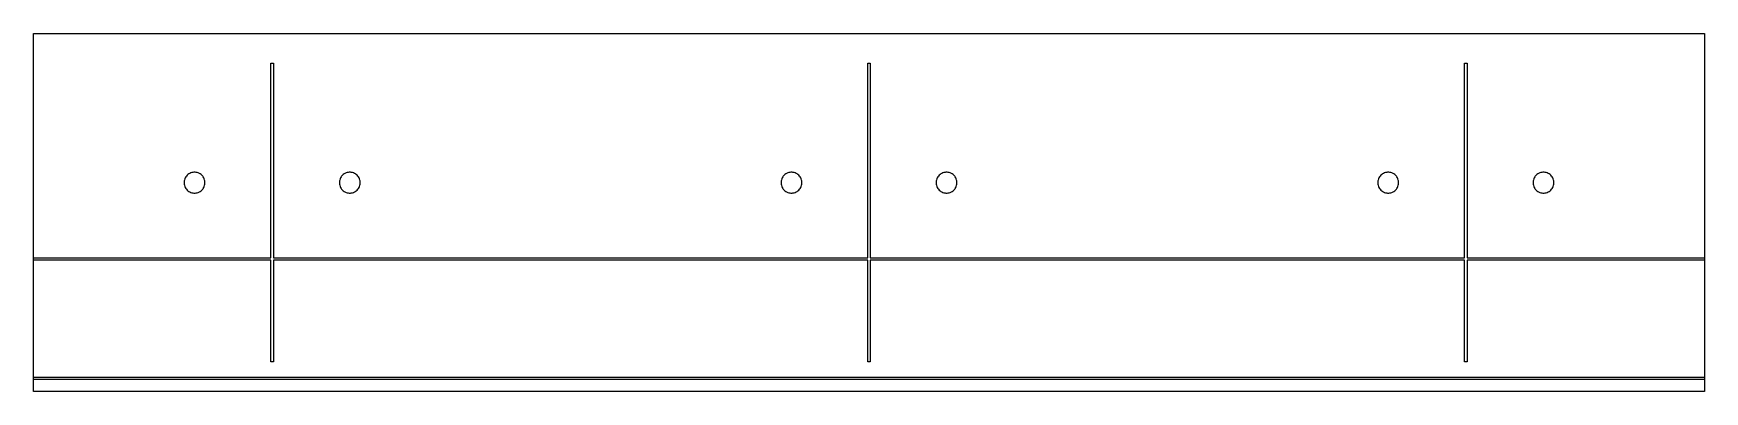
# Model space of a CAD drawing. Header units: millimetres. Extents: x 0 to 280, y 0 to 60.
import ezdxf

# ---------------------------------------------------------------- set-up
doc = ezdxf.new("R2010")
doc.units = ezdxf.units.MM
doc.layers.add('CUT', color=1, linetype='Continuous')
doc.layers.add('SCORE', color=3, linetype='Continuous')

msp = doc.modelspace()

# ---------------------------------------------------------------- linework, layer by layer
at = {"layer": 'CUT'}
for points in [[(0, 59.9607), (0.0035, 59.9965), (0.0393, 60), (279.9607, 60), (279.9965, 59.9965), (280, 59.9607), (280, 0.0393), (279.9965, 0.0035), (279.9607, 0), (0.0393, 0), (0.0035, 0.0035), (0, 0.0393)], [(27.6176, 36.6301), (27.4585, 36.6818), (27.2652, 36.7229), (27.0988, 36.7404), (26.9012, 36.7404), (26.7348, 36.7229), (26.5415, 36.6818), (26.3824, 36.6301), (26.2018, 36.5497), (26.057, 36.4661), (25.897, 36.3499), (25.7728, 36.238), (25.6405, 36.0911), (25.5422, 35.9558), (25.4433, 35.7846), (25.3753, 35.6318), (25.3142, 35.4438), (25.2795, 35.2802), (25.2588, 35.0836), (25.2588, 34.9164), (25.2795, 34.7198), (25.3142, 34.5562), (25.3753, 34.3682), (25.4433, 34.2154), (25.5422, 34.0442), (25.6405, 33.9089), (25.7728, 33.762), (25.897, 33.6501), (26.057, 33.5339), (26.2018, 33.4503), (26.3824, 33.3699), (26.5415, 33.3182), (26.7348, 33.2771), (26.9012, 33.2596), (27.0988, 33.2596), (27.2652, 33.2771), (27.4585, 33.3182), (27.6176, 33.3699), (27.7982, 33.4503), (27.943, 33.5339), (28.103, 33.6501), (28.2272, 33.762), (28.3595, 33.9089), (28.4578, 34.0442), (28.5567, 34.2154), (28.6247, 34.3682), (28.6858, 34.5562), (28.7205, 34.7198), (28.7412, 34.9164), (28.7412, 35.0836), (28.7205, 35.2802), (28.6858, 35.4438), (28.6247, 35.6318), (28.5567, 35.7846), (28.4578, 35.9558), (28.3595, 36.0911), (28.2272, 36.238), (28.103, 36.3499), (27.943, 36.4661), (27.7982, 36.5497)], [(53.943, 36.4661), (53.7982, 36.5497), (53.6176, 36.6301), (53.4585, 36.6818), (53.2652, 36.7229), (53.0988, 36.7404), (52.9012, 36.7404), (52.7348, 36.7229), (52.5415, 36.6818), (52.3824, 36.6301), (52.2018, 36.5497), (52.057, 36.4661), (51.897, 36.3499), (51.7728, 36.238), (51.6405, 36.0911), (51.5422, 35.9558), (51.4433, 35.7846), (51.3753, 35.6318), (51.3142, 35.4438), (51.2795, 35.2802), (51.2588, 35.0836), (51.2588, 34.9164), (51.2795, 34.7198), (51.3142, 34.5562), (51.3753, 34.3682), (51.4433, 34.2154), (51.5422, 34.0442), (51.6405, 33.9089), (51.7728, 33.762), (51.897, 33.6501), (52.057, 33.5339), (52.2018, 33.4503), (52.3824, 33.3699), (52.5415, 33.3182), (52.7348, 33.2771), (52.9012, 33.2596), (53.0988, 33.2596), (53.2652, 33.2771), (53.4585, 33.3182), (53.6176, 33.3699), (53.7982, 33.4503), (53.943, 33.5339), (54.103, 33.6501), (54.2272, 33.762), (54.3595, 33.9089), (54.4578, 34.0442), (54.5567, 34.2154), (54.6247, 34.3682), (54.6858, 34.5562), (54.7205, 34.7198), (54.7412, 34.9164), (54.7412, 35.0836), (54.7205, 35.2802), (54.6858, 35.4438), (54.6247, 35.6318), (54.5567, 35.7846), (54.4578, 35.9558), (54.3595, 36.0911), (54.2272, 36.238), (54.103, 36.3499)], [(128.2272, 36.238), (128.103, 36.3499), (127.943, 36.4661), (127.7982, 36.5497), (127.6176, 36.6301), (127.4585, 36.6818), (127.2652, 36.7229), (127.0988, 36.7404), (126.9012, 36.7404), (126.7348, 36.7229), (126.5415, 36.6818), (126.3824, 36.6301), (126.2018, 36.5497), (126.057, 36.4661), (125.897, 36.3499), (125.7728, 36.238), (125.6405, 36.0911), (125.5422, 35.9558), (125.4433, 35.7846), (125.3753, 35.6318), (125.3142, 35.4438), (125.2795, 35.2802), (125.2588, 35.0836), (125.2588, 34.9164), (125.2795, 34.7198), (125.3142, 34.5562), (125.3753, 34.3682), (125.4433, 34.2154), (125.5422, 34.0442), (125.6405, 33.9089), (125.7728, 33.762), (125.897, 33.6501), (126.057, 33.5339), (126.2018, 33.4503), (126.3824, 33.3699), (126.5415, 33.3182), (126.7348, 33.2771), (126.9012, 33.2596), (127.0988, 33.2596), (127.2652, 33.2771), (127.4585, 33.3182), (127.6176, 33.3699), (127.7982, 33.4503), (127.943, 33.5339), (128.103, 33.6501), (128.2272, 33.762), (128.3595, 33.9089), (128.4578, 34.0442), (128.5567, 34.2154), (128.6247, 34.3682), (128.6858, 34.5562), (128.7205, 34.7198), (128.7412, 34.9164), (128.7412, 35.0836), (128.7205, 35.2802), (128.6858, 35.4438), (128.6247, 35.6318), (128.5567, 35.7846), (128.4578, 35.9558), (128.3595, 36.0911)], [(154.4578, 35.9558), (154.3595, 36.0911), (154.2272, 36.238), (154.103, 36.3499), (153.943, 36.4661), (153.7982, 36.5497), (153.6176, 36.6301), (153.4585, 36.6818), (153.2652, 36.7229), (153.0988, 36.7404), (152.9012, 36.7404), (152.7348, 36.7229), (152.5415, 36.6818), (152.3824, 36.6301), (152.2018, 36.5497), (152.057, 36.4661), (151.897, 36.3499), (151.7728, 36.238), (151.6405, 36.0911), (151.5422, 35.9558), (151.4433, 35.7846), (151.3753, 35.6318), (151.3142, 35.4438), (151.2795, 35.2802), (151.2588, 35.0836), (151.2588, 34.9164), (151.2795, 34.7198), (151.3142, 34.5562), (151.3753, 34.3682), (151.4433, 34.2154), (151.5422, 34.0442), (151.6405, 33.9089), (151.7728, 33.762), (151.897, 33.6501), (152.057, 33.5339), (152.2018, 33.4503), (152.3824, 33.3699), (152.5415, 33.3182), (152.7348, 33.2771), (152.9012, 33.2596), (153.0988, 33.2596), (153.2652, 33.2771), (153.4585, 33.3182), (153.6176, 33.3699), (153.7982, 33.4503), (153.943, 33.5339), (154.103, 33.6501), (154.2272, 33.762), (154.3595, 33.9089), (154.4578, 34.0442), (154.5567, 34.2154), (154.6247, 34.3682), (154.6858, 34.5562), (154.7205, 34.7198), (154.7412, 34.9164), (154.7412, 35.0836), (154.7205, 35.2802), (154.6858, 35.4438), (154.6247, 35.6318), (154.5567, 35.7846)], [(228.6247, 35.6318), (228.5567, 35.7846), (228.4578, 35.9558), (228.3595, 36.0911), (228.2272, 36.238), (228.103, 36.3499), (227.943, 36.4661), (227.7982, 36.5497), (227.6176, 36.6301), (227.4585, 36.6818), (227.2652, 36.7229), (227.0988, 36.7404), (226.9012, 36.7404), (226.7348, 36.7229), (226.5415, 36.6818), (226.3824, 36.6301), (226.2018, 36.5497), (226.057, 36.4661), (225.897, 36.3499), (225.7728, 36.238), (225.6405, 36.0911), (225.5422, 35.9558), (225.4433, 35.7846), (225.3753, 35.6318), (225.3142, 35.4438), (225.2795, 35.2802), (225.2588, 35.0836), (225.2588, 34.9164), (225.2795, 34.7198), (225.3142, 34.5562), (225.3753, 34.3682), (225.4433, 34.2154), (225.5422, 34.0442), (225.6405, 33.9089), (225.7728, 33.762), (225.897, 33.6501), (226.057, 33.5339), (226.2018, 33.4503), (226.3824, 33.3699), (226.5415, 33.3182), (226.7348, 33.2771), (226.9012, 33.2596), (227.0988, 33.2596), (227.2652, 33.2771), (227.4585, 33.3182), (227.6176, 33.3699), (227.7982, 33.4503), (227.943, 33.5339), (228.103, 33.6501), (228.2272, 33.762), (228.3595, 33.9089), (228.4578, 34.0442), (228.5567, 34.2154), (228.6247, 34.3682), (228.6858, 34.5562), (228.7205, 34.7198), (228.7412, 34.9164), (228.7412, 35.0836), (228.7205, 35.2802), (228.6858, 35.4438)], [(254.7205, 35.2802), (254.6858, 35.4438), (254.6247, 35.6318), (254.5567, 35.7846), (254.4578, 35.9558), (254.3595, 36.0911), (254.2272, 36.238), (254.103, 36.3499), (253.943, 36.4661), (253.7982, 36.5497), (253.6176, 36.6301), (253.4585, 36.6818), (253.2652, 36.7229), (253.0988, 36.7404), (252.9012, 36.7404), (252.7348, 36.7229), (252.5415, 36.6818), (252.3824, 36.6301), (252.2018, 36.5497), (252.057, 36.4661), (251.897, 36.3499), (251.7728, 36.238), (251.6405, 36.0911), (251.5422, 35.9558), (251.4433, 35.7846), (251.3753, 35.6318), (251.3142, 35.4438), (251.2795, 35.2802), (251.2588, 35.0836), (251.2588, 34.9164), (251.2795, 34.7198), (251.3142, 34.5562), (251.3753, 34.3682), (251.4433, 34.2154), (251.5422, 34.0442), (251.6405, 33.9089), (251.7728, 33.762), (251.897, 33.6501), (252.057, 33.5339), (252.2018, 33.4503), (252.3824, 33.3699), (252.5415, 33.3182), (252.7348, 33.2771), (252.9012, 33.2596), (253.0988, 33.2596), (253.2652, 33.2771), (253.4585, 33.3182), (253.6176, 33.3699), (253.7982, 33.4503), (253.943, 33.5339), (254.103, 33.6501), (254.2272, 33.762), (254.3595, 33.9089), (254.4578, 34.0442), (254.5567, 34.2154), (254.6247, 34.3682), (254.6858, 34.5562), (254.7205, 34.7198), (254.7412, 34.9164), (254.7412, 35.0836)]]:
    msp.add_lwpolyline(points, close=True, dxfattribs=at)
at = {"layer": 'SCORE'}
for points in [[(40.2, 5), (39.8, 5), (39.8, 22), (0, 22), (0, 22.4), (39.8, 22.4), (39.8, 55), (40.2, 55), (40.2, 22.4), (139.8, 22.4), (139.8, 55), (140.2, 55), (140.2, 22.4), (239.8, 22.4), (239.8, 55), (240.2, 55), (240.2, 22.4), (280, 22.4), (280, 22), (240.2, 22), (240.2, 5), (239.8, 5), (239.8, 22), (140.2, 22), (140.2, 5), (139.8, 5), (139.8, 22), (40.2, 22)], [(0, 2), (0, 2.4), (280, 2.4), (280, 2)]]:
    msp.add_lwpolyline(points, close=True, dxfattribs=at)

doc.saveas('drawing.dxf')
